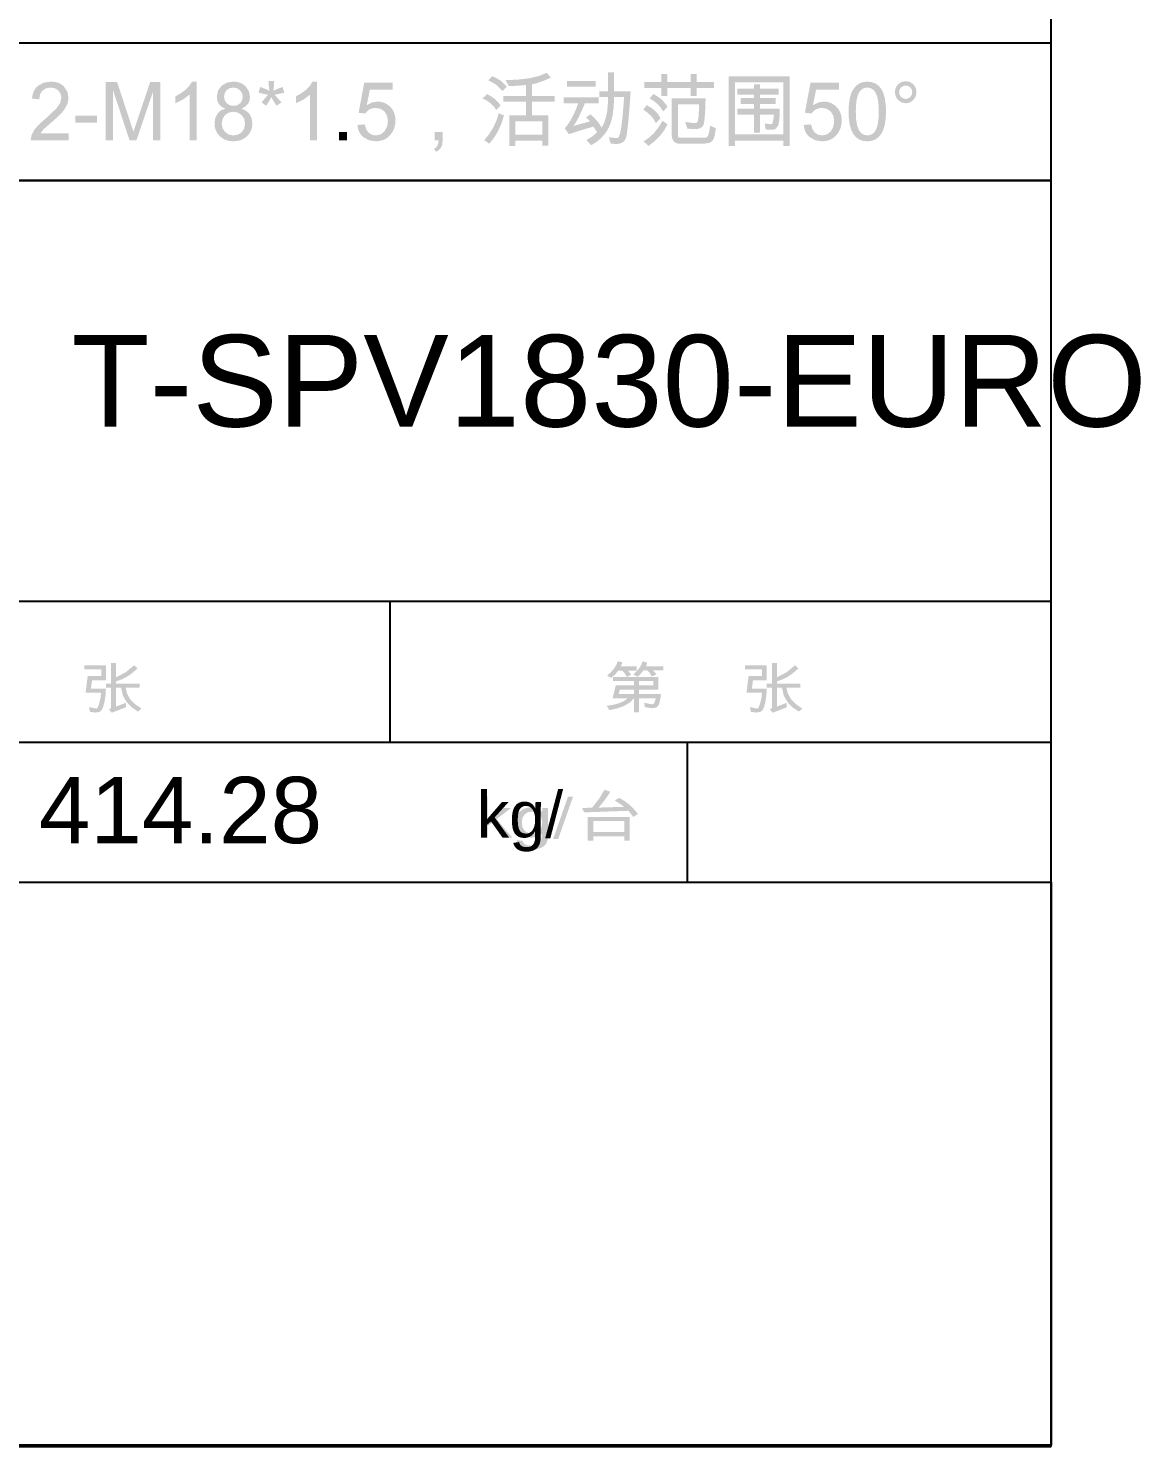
# Model space of a CAD drawing. Extents: x 3 to 592, y 5 to 207.
# Drawn here: x 261.05 to 294.7, y 5.22 to 48.13 of the extents above; entities that cross this region are included whole.
import ezdxf

# ---------------------------------------------------------------- set-up
doc = ezdxf.new("R2010")
doc.units = 0
doc.layers.get('0').update_dxf_attribs({"linetype": 'CONTINUOUS'})
picture_1 = doc.add_image_def('image1.jpg', size_in_pixel=(151, 64))

msp = doc.modelspace()

# ---------------------------------------------------------------- hatches: boundary and pattern name
h = msp.add_hatch(color=7)
h.paths.add_polyline_path([(276.976425, 45.915792), (276.289059, 45.915792), (276.289059, 45.500727), (276.786256, 45.500727), (276.786256, 44.581851), (276.602701, 44.581851), (276.602701, 44.740049), (275.788556, 44.740049), (275.788556, 44.574685), (275.603348, 44.574685), (275.603348, 45.500727), (276.103851, 45.500727), (276.103851, 45.915792), (275.418691, 45.915792), (275.418691, 46.092732), (276.103851, 46.092732), (276.103851, 46.421807), (276.019929, 46.411885), (275.90624, 46.40279), (275.762787, 46.394522), (275.589567, 46.387081), (275.491451, 46.568982), (275.873116, 46.583865), (276.207755, 46.625206), (276.495266, 46.693005), (276.735544, 46.787263), (276.864528, 46.646152), (276.692756, 46.570084), (276.539587, 46.510553), (276.405021, 46.467558), (276.289059, 46.4411), (276.289059, 46.092732), (276.976425, 46.092732)])
h.paths.add_polyline_path([(276.602701, 44.91699), (276.602701, 45.322133), (275.788556, 45.322133), (275.788556, 44.91699)])
h.paths.add_polyline_path([(275.528382, 46.374954), (275.399398, 46.241009), (275.20351, 46.432349), (274.970001, 46.564572), (275.092922, 46.6908), (275.33277, 46.561816)])
h.paths.add_polyline_path([(275.340969, 45.798934), (275.20978, 45.666091), (275.129148, 45.776989), (275.032702, 45.872383), (274.92034, 45.952275), (274.791959, 46.016664), (274.935275, 46.144546), (275.067265, 46.068685), (275.178843, 45.985796), (275.270061, 45.895879)])
h.paths.add_polyline_path([(275.442944, 45.495766), (275.36294, 45.248434), (275.261801, 45.023994), (275.139474, 44.822396), (274.995908, 44.643587), (274.84708, 44.752176), (274.992593, 44.932303), (275.114902, 45.128656), (275.213957, 45.341133), (275.289706, 45.569628)])
h = msp.add_hatch(color=7)
h.paths.add_polyline_path([(279.273688, 46.226677), (279.244681, 45.77847), (279.208645, 45.362923), (279.189438, 45.180712), (279.171576, 45.034261), (279.15516, 44.92357), (279.140294, 44.848639), (279.099298, 44.750523), (279.03391, 44.685479), (278.951641, 44.648754), (278.860277, 44.636421), (278.780213, 44.63959), (278.672864, 44.648548), (278.614986, 44.838717), (278.717736, 44.827546), (278.796198, 44.819631), (278.850475, 44.81492), (278.880672, 44.813361), (278.907888, 44.840715), (278.944613, 44.923053), (278.965085, 44.994978), (278.985196, 45.101578), (279.004997, 45.242801), (279.024539, 45.418595), (279.056854, 45.770409), (279.076353, 46.055249), (278.772634, 46.055249), (278.761971, 45.755612), (278.728261, 45.494939), (278.671399, 45.273126), (278.591284, 45.090071), (278.490394, 44.936592), (278.371211, 44.803577), (278.233631, 44.691026), (278.077551, 44.598938), (277.935889, 44.757137), (278.123164, 44.868758), (278.260003, 44.991955), (278.14976, 45.16228), (277.926613, 45.097892), (277.728425, 45.037844), (277.555145, 44.982136), (277.406722, 44.93077), (277.279943, 45.117632), (277.329225, 45.167956), (277.382744, 45.237866), (277.440398, 45.327309), (277.502082, 45.436234), (277.612325, 45.662646), (277.687842, 45.868387), (277.251279, 45.868387), (277.251279, 46.048083), (278.311266, 46.048083), (278.311266, 45.868387), (277.891792, 45.868387), (277.793193, 45.636041), (277.702449, 45.444158), (277.61956, 45.292686), (277.544526, 45.181573), (278.045581, 45.319928), (278.006031, 45.36375), (277.924313, 45.440644), (278.058259, 45.537107), (278.172171, 45.429), (278.265929, 45.32544), (278.339637, 45.226428), (278.393397, 45.131964), (278.457132, 45.238555), (278.521279, 45.419147), (278.569166, 45.638324), (278.58522, 45.861221), (278.58522, 46.055249), (278.330008, 46.055249), (278.330008, 46.226677), (278.58522, 46.226677), (278.58522, 46.79939), (278.769877, 46.802146), (278.769877, 46.226677)])
h.paths.add_polyline_path([(278.211496, 46.374954), (277.346088, 46.374954), (277.346088, 46.54528), (278.211496, 46.54528)])
h = msp.add_hatch(color=7)
h.dxf.hatch_style = 2
h.paths.add_polyline_path([(262.274047, 44.747215), (261.122007, 44.747215), (261.147639, 44.897284), (261.224533, 45.049832), (261.286967, 45.131171), (261.371777, 45.222225), (261.479014, 45.322994), (261.60873, 45.433478), (261.915757, 45.726725), (262.017456, 45.880927), (262.051356, 46.035957), (262.027861, 46.158051), (261.957649, 46.256994), (261.852161, 46.322726), (261.722281, 46.344637), (261.589989, 46.322037), (261.480848, 46.254789), (261.407606, 46.143168), (261.382732, 45.986898), (261.163348, 46.012254), (261.181642, 46.128948), (261.216678, 46.231018), (261.268458, 46.318515), (261.336981, 46.39149), (261.511165, 46.490227), (261.72669, 46.523231), (261.847811, 46.514153), (261.954824, 46.486988), (262.047678, 46.441841), (262.126321, 46.378813), (262.233257, 46.220063), (262.269086, 46.031547), (262.238907, 45.860119), (262.14837, 45.687037), (262.073129, 45.592478), (261.968123, 45.483294), (261.83335, 45.359538), (261.668813, 45.22126), (261.511647, 45.078496), (261.418561, 44.957228), (262.274047, 44.957228)])
h = msp.add_hatch(color=7)
h.dxf.hatch_style = 2
h.paths.add_polyline_path([(265.046812, 44.747215), (264.827979, 44.747215), (264.827979, 46.226677), (264.322515, 44.747215), (264.11636, 44.747215), (263.618062, 46.250931), (263.610896, 44.747215), (263.392615, 44.747215), (263.392615, 46.514963), (263.736573, 46.514963), (264.148331, 45.263153), (264.179027, 45.168688), (264.202488, 45.093654), (264.218714, 45.03805), (264.227706, 45.001877), (264.271527, 45.123902), (264.325271, 45.285201), (264.740336, 46.514963), (265.046812, 46.514963)])
h = msp.add_hatch(color=7)
h.dxf.hatch_style = 2
h.paths.add_polyline_path([(266.142844, 44.747215), (265.929523, 44.747215), (265.929523, 46.130214), (265.742248, 45.987519), (265.501229, 45.868387), (265.501229, 46.0784), (265.670934, 46.173485), (265.811288, 46.279318), (265.922289, 46.3959), (266.003937, 46.523231), (266.142844, 46.523231)])
h = msp.add_hatch(color=7)
h.paths.add_polyline_path([(267.503904, 45.703574), (267.646428, 45.635266), (267.748231, 45.537038), (267.809312, 45.408941), (267.829673, 45.251026), (267.819647, 45.14167), (267.789572, 45.041771), (267.739446, 44.951277), (267.669269, 44.870136), (267.583469, 44.80294), (267.486403, 44.75507), (267.377969, 44.726424), (267.258062, 44.716898), (267.137036, 44.726519), (267.027792, 44.755415), (266.930331, 44.803637), (266.844651, 44.871239), (266.774561, 44.95318), (266.724624, 45.045147), (266.694738, 45.147036), (266.684799, 45.258743), (266.707123, 45.415426), (266.774095, 45.551438), (266.879102, 45.652311), (267.015528, 45.703574), (266.901306, 45.761098), (266.819846, 45.838553), (266.771047, 45.940295), (266.754803, 46.066273), (266.789185, 46.245556), (266.892607, 46.392593), (267.051357, 46.490571), (267.253102, 46.523231), (267.360985, 46.514765), (267.458016, 46.4894), (267.544091, 46.447189), (267.619108, 46.388183), (267.723564, 46.238804), (267.758566, 46.061312), (267.74265, 45.941535), (267.694901, 45.842687), (267.615319, 45.764819)])
h.paths.add_polyline_path([(267.258062, 45.789012), (267.368374, 45.808442), (267.459256, 45.866734), (267.520028, 45.954101), (267.540285, 46.061312), (267.519614, 46.171211), (267.457602, 46.262506), (267.365756, 46.324035), (267.255306, 46.344637), (267.143685, 46.32438), (267.053562, 46.263609), (266.99403, 46.175552), (266.974187, 46.073439), (266.994582, 45.955686), (267.056318, 45.865631), (267.147682, 45.808098)])
h.paths.add_polyline_path([(267.258062, 44.895492), (267.396142, 44.920021), (267.509417, 44.99416), (267.585071, 45.107917), (267.610289, 45.251026), (267.584313, 45.394824), (267.506661, 45.510097), (267.39125, 45.586027), (267.253102, 45.611521), (267.112197, 45.585476), (267.000645, 45.507341), (266.927747, 45.392413), (266.903631, 45.255987), (266.928505, 45.114945), (267.003401, 44.999121), (267.117089, 44.921262)])
h = msp.add_hatch(color=7)
h.dxf.hatch_style = 2
h.paths.add_polyline_path([(268.799371, 46.189194), (268.502266, 46.123049), (268.581779, 46.040642), (268.70842, 45.895397), (268.565104, 45.791217), (268.489588, 45.903665), (268.402496, 46.050839), (268.320296, 45.902011), (268.247604, 45.791217), (268.108698, 45.895397), (268.186109, 45.989026), (268.24471, 46.058212), (268.284501, 46.102903), (268.305482, 46.123049), (268.146801, 46.156948), (268.014991, 46.189194), (268.070664, 46.361725), (268.168737, 46.323992), (268.247122, 46.291789), (268.305766, 46.265064), (268.344618, 46.243765), (268.326773, 46.423254), (268.320916, 46.54528), (268.49069, 46.54528), (268.485316, 46.421601), (268.469193, 46.27353), (268.463129, 46.24597), (268.589289, 46.30302), (268.743147, 46.361725)])
h = msp.add_hatch(color=7)
h.dxf.hatch_style = 2
h.paths.add_polyline_path([(269.790433, 44.747215), (269.577113, 44.747215), (269.577113, 46.130214), (269.389837, 45.987519), (269.148818, 45.868387), (269.148818, 46.0784), (269.318524, 46.173485), (269.458877, 46.279318), (269.569878, 46.3959), (269.651527, 46.523231), (269.790433, 46.523231)])
h = msp.add_hatch(color=7)
h.dxf.hatch_style = 2
h.paths.add_polyline_path([(271.290731, 45.809407), (271.452444, 45.892503), (271.620358, 45.920201), (271.725252, 45.9104), (271.823274, 45.881065), (271.914371, 45.8323), (271.998491, 45.764207), (272.069073, 45.679561), (272.119552, 45.581893), (272.149877, 45.471202), (272.159997, 45.347489), (272.149765, 45.220985), (272.11907, 45.104403), (272.06791, 44.997743), (271.996286, 44.901004), (271.908032, 44.82038), (271.807013, 44.762856), (271.693282, 44.728379), (271.56689, 44.716898), (271.363974, 44.747973), (271.19041, 44.841473), (271.119424, 44.911434), (271.065284, 44.996433), (271.028094, 45.096419), (271.007957, 45.211339), (271.230648, 45.228426), (271.273781, 45.08201), (271.347506, 44.978174), (271.446656, 44.916163), (271.56689, 44.895492), (271.713926, 44.926567), (271.830371, 45.020067), (271.906025, 45.159318), (271.931243, 45.327094), (271.905267, 45.492872), (271.827615, 45.619789), (271.709723, 45.700404), (271.56248, 45.727276), (271.465535, 45.716639), (271.380579, 45.684764), (271.307612, 45.6317), (271.246634, 45.557502), (271.044889, 45.581755), (271.214663, 46.490709), (272.077315, 46.490709), (272.077315, 46.281247), (271.384438, 46.281247)])
h = msp.add_hatch(color=7)
h.paths.add_polyline_path([(281.799706, 46.330306), (281.277154, 46.330306), (281.277154, 46.090527), (281.093599, 46.090527), (281.093599, 46.330306), (280.388595, 46.330306), (280.388595, 46.090527), (280.203938, 46.090527), (280.203938, 46.330306), (279.686347, 46.330306), (279.686347, 46.510002), (280.203938, 46.510002), (280.203938, 46.74978), (280.388595, 46.74978), (280.388595, 46.510002), (281.093599, 46.510002), (281.093599, 46.74978), (281.277154, 46.74978), (281.277154, 46.510002), (281.799706, 46.510002)])
h.paths.add_polyline_path([(280.3908, 45.762554), (280.256854, 45.619238), (280.185326, 45.734476), (280.093901, 45.838759), (279.98253, 45.932087), (279.85116, 46.014459), (279.963057, 46.149507), (280.097097, 46.070442), (280.213102, 45.979595), (280.31102, 45.876965)])
h.paths.add_polyline_path([(281.85152, 45.112671), (281.834984, 44.98131), (281.813486, 44.874959), (281.787028, 44.793621), (281.755609, 44.737293), (281.660524, 44.670803), (281.510869, 44.648548), (280.706646, 44.648548), (280.621363, 44.680811), (280.560574, 44.740463), (280.524177, 44.827607), (280.512067, 44.942345), (280.512067, 46.016664), (281.541737, 46.016664), (281.533142, 45.72253), (281.520515, 45.492527), (281.503755, 45.326706), (281.482757, 45.225119), (281.44853, 45.164347), (281.392082, 45.120939), (281.31331, 45.094894), (281.21211, 45.086213), (281.128119, 45.089658), (280.988317, 45.100544), (280.927132, 45.30284), (281.104417, 45.278311), (281.219276, 45.270319), (281.2642, 45.276933), (281.292588, 45.296777), (281.312707, 45.358651), (281.332827, 45.490805), (281.346056, 45.835865), (280.704441, 45.835865), (280.704441, 44.875097), (280.717257, 44.840646), (280.755704, 44.829346), (281.550557, 44.829346), (281.595963, 44.856218), (281.626073, 44.908721), (281.650878, 45.011247), (281.680643, 45.189841)])
h.paths.add_polyline_path([(280.176377, 45.416391), (280.039124, 45.265909), (279.980015, 45.375558), (279.89698, 45.4804), (279.79007, 45.580386), (279.659337, 45.675462), (279.758556, 45.812163), (279.901277, 45.729472), (280.018523, 45.635981), (280.11024, 45.531638)])
h.paths.add_polyline_path([(280.3908, 45.230631), (280.287843, 45.04594), (280.157498, 44.875511), (279.999661, 44.719344), (279.814228, 44.577441), (279.668156, 44.714694), (279.827518, 44.820742), (279.975666, 44.960329), (280.112548, 45.133505), (280.238113, 45.340323)])
h = msp.add_hatch(color=7)
h.paths.add_polyline_path([(284.082638, 44.574685), (283.897429, 44.574685), (283.897429, 44.737293), (282.427338, 44.737293), (282.427338, 44.574685), (282.24213, 44.574685), (282.24213, 46.678674), (284.082638, 46.678674)])
h.paths.add_polyline_path([(283.897429, 44.924707), (283.897429, 46.497875), (282.427338, 46.497875), (282.427338, 44.924707)])
h.paths.add_polyline_path([(283.788289, 45.703574), (283.783397, 45.498866), (283.768996, 45.344181), (283.748326, 45.23449), (283.724348, 45.166139), (283.657099, 45.092276), (283.594674, 45.072432), (283.491735, 45.065818), (283.357238, 45.077393), (283.331331, 45.258743), (283.508271, 45.233387), (283.557881, 45.244963), (283.574486, 45.286717), (283.591505, 45.378908), (283.610246, 45.522775), (283.187464, 45.522775), (283.187464, 44.982584), (283.002807, 44.982584), (283.002807, 45.522775), (282.500099, 45.522775), (282.500099, 45.703574), (283.002807, 45.703574), (283.002807, 45.843031), (282.599317, 45.843031), (282.599317, 46.024381), (283.002807, 46.024381), (283.002807, 46.130214), (282.500099, 46.130214), (282.500099, 46.309911), (283.002807, 46.309911), (283.002807, 46.443856), (283.187464, 46.443856), (283.187464, 46.309911), (283.751357, 46.309911), (283.751357, 46.130214), (283.187464, 46.130214), (283.187464, 46.024381), (283.661509, 46.024381), (283.661509, 45.843031), (283.187464, 45.843031), (283.187464, 45.703574)])
h = msp.add_hatch(color=7)
h.dxf.hatch_style = 2
h.paths.add_polyline_path([(284.792401, 45.809407), (284.954114, 45.892503), (285.122028, 45.920201), (285.226922, 45.9104), (285.324944, 45.881065), (285.416041, 45.8323), (285.500161, 45.764207), (285.570743, 45.679561), (285.621222, 45.581893), (285.651547, 45.471202), (285.661667, 45.347489), (285.651435, 45.220985), (285.62074, 45.104403), (285.56958, 44.997743), (285.497956, 44.901004), (285.409702, 44.82038), (285.308683, 44.762856), (285.194952, 44.728379), (285.06856, 44.716898), (284.865644, 44.747973), (284.69208, 44.841473), (284.621094, 44.911434), (284.566954, 44.996433), (284.529764, 45.096419), (284.509627, 45.211339), (284.732318, 45.228426), (284.775451, 45.08201), (284.849176, 44.978174), (284.948326, 44.916163), (285.06856, 44.895492), (285.215596, 44.926567), (285.332041, 45.020067), (285.407695, 45.159318), (285.432913, 45.327094), (285.406937, 45.492872), (285.329285, 45.619789), (285.211393, 45.700404), (285.06415, 45.727276), (284.967205, 45.716639), (284.882249, 45.684764), (284.809282, 45.6317), (284.748304, 45.557502), (284.546559, 45.581755), (284.716333, 46.490709), (285.578985, 46.490709), (285.578985, 46.281247), (284.886108, 46.281247)])
h = msp.add_hatch(color=7)
h.paths.add_polyline_path([(286.43403, 46.523231), (286.566968, 46.509098), (286.682181, 46.466705), (286.779668, 46.396058), (286.859431, 46.297164), (286.921468, 46.170028), (286.965781, 46.014657), (286.992368, 45.831058), (287.001231, 45.619238), (286.992041, 45.405297), (286.964506, 45.220709), (286.918678, 45.065473), (286.854608, 44.939589), (286.773157, 44.842007), (286.675945, 44.772433), (286.56292, 44.730765), (286.43403, 44.716898), (286.301298, 44.730982), (286.186285, 44.773243), (286.088984, 44.843693), (286.009388, 44.942345), (285.947491, 45.069213), (285.903288, 45.224309), (285.87677, 45.407647), (285.867932, 45.619238), (285.877045, 45.832954), (285.90445, 46.017629), (285.950253, 46.173158), (286.014556, 46.299437), (286.095679, 46.397192), (286.192667, 46.467145), (286.305468, 46.509192)])
h.paths.add_polyline_path([(286.43403, 44.895492), (286.514749, 44.906043), (286.584926, 44.937729), (286.64456, 44.990603), (286.693653, 45.064715), (286.732083, 45.162909), (286.759661, 45.288026), (286.776283, 45.440119), (286.781847, 45.619238), (286.771994, 45.858121), (286.742711, 46.040366), (286.694273, 46.174381), (286.626405, 46.269121), (286.538761, 46.325689), (286.431274, 46.344637), (286.350573, 46.333802), (286.280517, 46.301367), (286.22121, 46.247434), (286.172754, 46.172107), (286.134815, 46.073009), (286.10778, 45.947762), (286.091597, 45.796471), (286.086214, 45.619238), (286.09586, 45.382353), (286.12535, 45.200865), (286.173788, 45.066093), (286.241656, 44.971009), (286.328542, 44.914234)])
h = msp.add_hatch(color=7)
h.paths.add_polyline_path([(287.596654, 46.537563), (287.721849, 46.512896), (287.827613, 46.439446), (287.899822, 46.331477), (287.924076, 46.204077), (287.899753, 46.075162), (287.827062, 45.966503), (287.72116, 45.892847), (287.596654, 45.868387), (287.470908, 45.892847), (287.364592, 45.966503), (287.291694, 46.075162), (287.267578, 46.204077), (287.291556, 46.332166), (287.36349, 46.439997), (287.469737, 46.513171)])
h.paths.add_polyline_path([(287.596654, 45.999025), (287.672239, 46.013977), (287.736663, 46.059108), (287.780829, 46.125185), (287.795643, 46.204077), (287.780829, 46.281936), (287.736663, 46.347393), (287.672239, 46.391559), (287.596654, 46.406373), (287.519415, 46.391559), (287.454992, 46.347393), (287.411583, 46.281936), (287.397114, 46.204077), (287.411583, 46.125185), (287.454992, 46.059108), (287.519415, 46.013977)])
h = msp.add_hatch(color=7)
h.dxf.hatch_style = 2
h.paths.add_polyline_path([(263.129644, 45.278036), (262.476453, 45.278036), (262.476453, 45.495766), (263.129644, 45.495766)])
h = msp.add_hatch(color=7)
h.dxf.hatch_style = 2
h.paths.add_polyline_path([(270.690127, 44.747215), (270.44649, 44.747215), (270.44649, 44.99416), (270.690127, 44.99416)])
h = msp.add_hatch(color=7)
h.dxf.hatch_style = 2
h.paths.add_polyline_path([(273.586653, 44.747215), (273.572184, 44.612374), (273.528775, 44.5135), (273.464559, 44.444391), (273.387113, 44.398847), (273.329235, 44.490349), (273.387216, 44.528159), (273.428868, 44.583642), (273.454189, 44.656695), (273.463181, 44.747215), (273.343567, 44.747215), (273.343567, 44.99416), (273.586653, 44.99416)])
h = msp.add_hatch(color=7)
h.paths.add_polyline_path([(264.472852, 27.553976), (264.375287, 27.461372), (264.193041, 27.577541), (264.031879, 27.740838), (263.913644, 27.94465), (263.8599, 28.182362), (263.707765, 28.182362), (263.707765, 27.613507), (264.005972, 27.728711), (264.005972, 27.59201), (263.577678, 27.428299), (263.489484, 27.526967), (263.541091, 27.556388), (263.558386, 27.595317), (263.558386, 28.182362), (263.399084, 28.182362), (263.399084, 28.308039), (263.558386, 28.308039), (263.558386, 28.930912), (263.707765, 28.930912), (263.707765, 28.500413), (263.993846, 28.646829), (264.253468, 28.861459), (264.359301, 28.769406), (264.201378, 28.630801), (264.040148, 28.519223), (263.87561, 28.43462), (263.707765, 28.376941), (263.707765, 28.308039), (264.416628, 28.308039), (264.416628, 28.182362), (263.996602, 28.182362), (264.03908, 28.002941), (264.132614, 27.838403), (264.277205, 27.688748)])
h.paths.add_polyline_path([(263.399084, 28.159211), (263.387853, 27.959877), (263.357192, 27.756823), (263.312406, 27.588427), (263.260178, 27.492791), (263.189829, 27.447867), (263.090955, 27.432709), (263.014887, 27.438359), (262.917322, 27.454757), (262.888659, 27.598073), (262.933859, 27.588496), (263.000556, 27.572717), (263.068769, 27.558593), (263.117965, 27.553976), (263.135621, 27.564432), (263.155447, 27.595869), (263.177341, 27.648389), (263.201198, 27.722097), (263.238681, 27.88381), (263.251359, 28.033533), (262.783928, 28.033533), (262.847318, 28.536793), (263.25632, 28.536793), (263.25632, 28.736884), (262.742587, 28.736884), (262.742587, 28.863112), (263.397431, 28.863112), (263.397431, 28.410013), (262.980712, 28.410013), (262.947639, 28.159211)])
h = msp.add_hatch(color=7)
h.paths.add_polyline_path([(280.262023, 28.708772), (279.953893, 28.708772), (280.021211, 28.629397), (280.054215, 28.583095), (279.910347, 28.524115), (279.860669, 28.617064), (279.780812, 28.708772), (279.661749, 28.708772), (279.59898, 28.629466), (279.488668, 28.515847), (279.35803, 28.584749), (279.461899, 28.68594), (279.542825, 28.786149), (279.600806, 28.885428), (279.635842, 28.983829), (279.7753, 28.940834), (279.754216, 28.871863), (279.740573, 28.835552), (280.262023, 28.835552)])
h.paths.add_polyline_path([(279.461107, 28.703811), (279.191011, 28.703811), (279.295191, 28.576481), (279.163451, 28.510335), (279.095651, 28.619062), (279.01793, 28.703811), (278.902175, 28.703811), (278.814049, 28.597427), (278.688303, 28.482774), (278.559319, 28.548369), (278.676521, 28.651833), (278.770159, 28.758864), (278.840232, 28.869512), (278.886741, 28.983829), (279.025647, 28.951307), (279.009937, 28.902111), (278.97273, 28.830591), (279.461107, 28.830591)])
h.paths.add_polyline_path([(280.191467, 27.989987), (280.178031, 27.873914), (280.160875, 27.778665), (280.139997, 27.704191), (280.115399, 27.650439), (280.046704, 27.584982), (279.946176, 27.563347), (279.834555, 27.572028), (279.70309, 27.598073), (279.685452, 27.73257), (279.832695, 27.694881), (279.940664, 27.682409), (279.974702, 27.702253), (280.004605, 27.761784), (280.025689, 27.826828), (280.032717, 27.863759), (279.532214, 27.863759), (279.532214, 27.435465), (279.376771, 27.435465), (279.376771, 27.869271), (279.263169, 27.7466), (279.100888, 27.644858), (278.889824, 27.564096), (278.629874, 27.504367), (278.554909, 27.636107), (278.763992, 27.670515), (278.938968, 27.719961), (279.079838, 27.784393), (279.186602, 27.863759), (278.729644, 27.863759), (278.8228, 28.254571), (279.376771, 28.254571), (279.376771, 28.382453), (278.745629, 28.382453), (278.745629, 28.508681), (280.110438, 28.508681), (280.110438, 28.128342), (279.532214, 28.128342), (279.532214, 27.989987)])
h.paths.add_polyline_path([(279.961059, 28.254571), (279.961059, 28.382453), (279.532214, 28.382453), (279.532214, 28.254571)])
h.paths.add_polyline_path([(279.376771, 27.989987), (279.376771, 28.128342), (278.947925, 28.128342), (278.912648, 27.989987)])
h = msp.add_hatch(color=7)
h.paths.add_polyline_path([(284.466846, 27.553976), (284.369281, 27.461372), (284.187035, 27.577541), (284.025874, 27.740838), (283.907707, 27.94465), (283.854446, 28.182362), (283.70231, 28.182362), (283.70231, 27.613507), (283.999967, 27.728711), (283.999967, 27.59201), (283.572224, 27.428299), (283.484029, 27.526967), (283.535637, 27.556388), (283.552931, 27.595317), (283.552931, 28.182362), (283.39363, 28.182362), (283.39363, 28.308039), (283.552931, 28.308039), (283.552931, 28.930912), (283.70231, 28.930912), (283.70231, 28.500413), (283.987633, 28.646829), (284.246911, 28.861459), (284.352744, 28.769406), (284.195226, 28.630801), (284.034349, 28.519223), (283.870061, 28.43462), (283.70231, 28.376941), (283.70231, 28.308039), (284.410071, 28.308039), (284.410071, 28.182362), (283.990596, 28.182362), (284.033074, 28.002941), (284.126608, 27.838403), (284.271199, 27.688748)])
h.paths.add_polyline_path([(283.39363, 28.159211), (283.382399, 27.959877), (283.351738, 27.756823), (283.307434, 27.588427), (283.255275, 27.492791), (283.184719, 27.447867), (283.086052, 27.432709), (283.010053, 27.438359), (282.91297, 27.454757), (282.884307, 27.598073), (282.929024, 27.588496), (282.995652, 27.572717), (283.063865, 27.558593), (283.113061, 27.553976), (283.130717, 27.564432), (283.150544, 27.595869), (283.172438, 27.648389), (283.196295, 27.722097), (283.233777, 27.88381), (283.246455, 28.033533), (282.779576, 28.033533), (282.842966, 28.536793), (283.251416, 28.536793), (283.251416, 28.736884), (282.738235, 28.736884), (282.738235, 28.863112), (283.391976, 28.863112), (283.391976, 28.410013), (282.975809, 28.410013), (282.942736, 28.159211)])
h = msp.add_hatch(color=7)
h.paths.add_polyline_path([(279.49492, 24.363495), (279.354911, 24.273095), (279.29345, 24.356467), (279.205532, 24.460509), (277.868283, 24.411451), (277.805996, 24.546498), (278.111369, 24.553113), (278.318764, 24.822519), (278.483991, 25.097714), (278.662033, 25.035977), (278.474758, 24.759405), (278.306499, 24.55642), (279.085918, 24.581225), (278.795979, 24.770843), (278.928822, 24.852974), (279.097812, 24.751068), (279.248457, 24.63552), (279.380809, 24.506328)])
h.paths.add_polyline_path([(279.244117, 23.558169), (279.079855, 23.558169), (279.079855, 23.688807), (278.14334, 23.688807), (278.14334, 23.558169), (277.973565, 23.558169), (277.973565, 24.273095), (279.244117, 24.273095)])
h.paths.add_polyline_path([(279.079855, 23.815587), (279.079855, 24.147418), (278.14334, 24.147418), (278.14334, 23.815587)])
h = msp.add_hatch(color=7)
h.dxf.hatch_style = 2
h.paths.add_polyline_path([(275.694837, 23.645812), (275.46057, 23.645812), (275.087397, 24.103872), (274.952901, 24.001898), (274.952901, 23.645812), (274.762732, 23.645812), (274.762732, 24.883291), (274.952901, 24.883291), (274.952901, 24.178286), (275.403795, 24.541537), (275.651291, 24.541537), (275.221343, 24.209706)])
h = msp.add_hatch(color=7)
h.paths.add_polyline_path([(276.777361, 23.766529), (276.765441, 23.600062), (276.729956, 23.48155), (276.663742, 23.397972), (276.560733, 23.335478), (276.426788, 23.296273), (276.269692, 23.283113), (276.095232, 23.300063), (275.952192, 23.350912), (275.856969, 23.439865), (275.825412, 23.571398), (276.01062, 23.548799), (276.034667, 23.486718), (276.085586, 23.442414), (276.162894, 23.416094), (276.267487, 23.407136), (276.395713, 23.419125), (276.484666, 23.455092), (276.539994, 23.508422), (276.56845, 23.572501), (276.579888, 23.654632), (276.583884, 23.763221), (276.444082, 23.675165), (276.272448, 23.645812), (276.074424, 23.678059), (275.920221, 23.774797), (275.82052, 23.920731), (275.787378, 24.100565), (275.819624, 24.281639), (275.916363, 24.429641), (275.987142, 24.4872), (276.070427, 24.528377), (276.166115, 24.553121), (276.274101, 24.561381), (276.454073, 24.529548), (276.597665, 24.43405), (276.601523, 24.541537), (276.777361, 24.541537)])
h.paths.add_polyline_path([(276.290087, 23.769836), (276.40467, 23.788991), (276.505612, 23.847006), (276.576305, 23.95029), (276.59987, 24.106077), (276.57727, 24.247119), (276.510021, 24.351368), (276.409218, 24.41586), (276.28733, 24.437358), (276.164478, 24.415447), (276.066844, 24.349714), (276.00311, 24.245673), (275.981957, 24.109385), (276.004281, 23.956422), (276.071254, 23.851416), (276.170748, 23.790162)])
h = msp.add_hatch(color=7)
h.dxf.hatch_style = 2
h.paths.add_polyline_path([(277.530917, 24.883291), (277.082779, 23.604471), (276.929541, 23.604471), (277.377679, 24.883291)])

# ---------------------------------------------------------------- linework, layer by layer
at = {"color": 9}
for points in [[(291.994167, 5.221111), (291.994167, 204.822778)], [(291.994167, 43.532778), (176.988611, 43.532778)], [(291.994167, 30.7975), (251.989167, 30.7975)], [(271.991667, 30.7975), (271.991667, 26.528889)], [(291.994167, 26.528889), (176.988611, 26.528889)], [(280.9875, 26.528889), (280.9875, 22.295556)], [(229.975833, 22.295556), (291.994167, 22.295556)], [(4.974167, 5.221111), (291.994167, 5.221111)]]:
    msp.add_lwpolyline(points, dxfattribs=at)
at = {"color": 7}
for points in [[(291.994167, 43.532778), (291.994167, 56.021111)], [(176.953333, 47.695556), (291.994167, 47.695556)], [(176.953333, 43.532778), (291.994167, 43.532778)]]:
    msp.add_lwpolyline(points, dxfattribs=at)

# ---------------------------------------------------------------- texts
at = {"color": 7, "attachment_point": 1}
for s, insert, char_height in [('{\\fArialUnicodeMS|b0|i0|c0;T-SPV1830-EURO}', (262.355183, 38.858887), 2.775577), ('{\\fArialUnicodeMS|b0|i0|c0;414.28}', (261.370196, 25.486859), 2.006604), ('{\\fArialUnicodeMS|b0|i0|c0;kg/}', (274.619964, 25.048348), 1.402539)]:
    msp.add_mtext(s, dxfattribs=dict(at, insert=insert, char_height=char_height))

# ---------------------------------------------------------------- pictures from other files: only their frames are drawn
image = msp.add_image(picture_1, insert=(252.000001, 5.269995), size_in_units=(40.000051, 17.03392))
image.dxf.flags = 7

doc.saveas('drawing.dxf')
